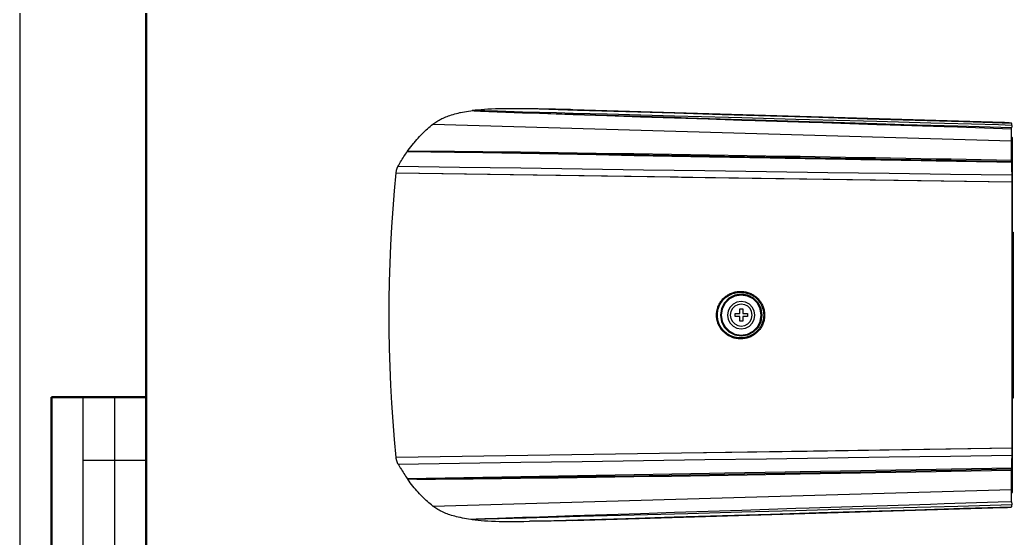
# Model space of a CAD drawing. Header units: millimetres. Extents: x -495897 to 1376592, y -28539 to 470976.
# Drawn here: x 250575 to 266320, y 255488 to 263706 of the extents above; entities that cross this region are included whole.
import ezdxf
from ezdxf.enums import TextEntityAlignment as Align

# ---------------------------------------------------------------- set-up
doc = ezdxf.new("R2010")
doc.units = ezdxf.units.MM
doc.styles.add('XREF1$0$Standard', font='isocpeur.ttf')

# ---------------------------------------------------------------- blocks, each defined once
blk = doc.blocks.new('*U1051')
at = {"lineweight": 50}
for q in [(20, 155), (5, 90)]:
    blk.add_line((5, 155), q, dxfattribs=at)
for p, q in [((10, 155), (10, 90)), ((15, 155), (15, 90)), ((10, 145), (20, 145))]:
    blk.add_line(p, q)
blk.add_lwpolyline([(0, 0), (420, 0), (420, 297), (0, 297)], close=True)
blk.add_lwpolyline([(20, 292), (415, 292), (415, 5), (20, 5)], close=True, dxfattribs=at)
at = {"style": 'XREF1$0$Standard'}
for tag, p in [('СОГЛАСОВАНО_ДАТА2', (14.37, 145.56)), ('СОГЛАСОВАНО_ДАТА3', (19.37, 145.56)), ('СОГЛАСОВАНО_ФАМИЛИЯ2', (14.37, 110.56)), ('СОГЛАСОВАНО_ФАМИЛИЯ3', (19.37, 110.56)), ('СОГЛАСОВАНО_ДОЛЖНОСТЬ2', (14.37, 90.56)), ('СОГЛАСОВАНО_ДОЛЖНОСТЬ3', (19.37, 90.56))]:
    blk.add_attdef(tag, p, '', height=2.5, rotation=90, dxfattribs=at)
for tag, p in [('ВЗАМ_ИНВ_НОМЕР', (19.37, 77.5)), ('ИНВ_N_ПОДЛ', (19.37, 17.5))]:
    blk.add_attdef(tag, text='', height=2.5, rotation=90, dxfattribs=at).set_placement(p, align=Align.CENTER)
blk.add_attdef('ИНВ_ДАТА', text='', height=2.5, rotation=90, dxfattribs=at).set_placement((19.37, 63.83), align=Align.RIGHT)

msp = doc.modelspace()

# ---------------------------------------------------------------- linework, layer by layer
at = {"color": 0}
for p, q in [((257284.644, 262149.484), (257305.314, 262158.61)), ((257305.314, 262158.61), (257326.634, 262167.411)), ((257326.634, 262167.411), (257348.604, 262175.991)), ((257348.604, 262175.991), (257371.354, 262184.428)), ((257371.354, 262184.428), (257391.764, 262191.214)), ((257391.764, 262191.214), (257416.204, 262199.105)), ((257416.204, 262199.105), (257441.294, 262206.801)), ((257441.294, 262206.801), (257467.424, 262213.964)), ((257467.424, 262213.964), (257494.204, 262221.166)), ((257494.204, 262221.166), (257522.284, 262227.77)), ((257522.284, 262227.77), (257551.404, 262234.231)), ((257551.404, 262234.231), (257558.424, 262235.83)), ((257558.424, 262235.83), (257589.104, 262241.94)), ((257589.104, 262241.94), (257620.694, 262247.855)), ((257620.694, 262247.855), (257653.714, 262253.406)), ((257653.714, 262253.406), (257687.774, 262258.58)), ((257687.774, 262258.58), (257723.394, 262263.585)), ((257723.394, 262263.585), (257743.414, 262266.107)), ((257743.284, 262266.107), (257775.914, 262263.585)), ((257809.974, 262264.677), (257743.284, 262266.107)), ((257789.694, 262271.476), (257743.414, 262266.107)), ((257745.104, 262265.925), (257811.534, 262262.896)), ((257775.914, 262263.585), (257809.194, 262261.973)), ((257837.534, 262276.338), (257789.694, 262271.476)), ((257809.194, 262261.973), (257875.884, 262259.139)), ((257877.054, 262262.35), (257809.974, 262264.677)), ((257811.534, 262262.896), (257878.354, 262260.192)), ((257887.324, 262280.602), (257837.534, 262276.338)), ((257875.884, 262259.139), (257942.704, 262256.24)), ((257943.874, 262260.738), (257877.054, 262262.35)), ((257878.354, 262260.192), (258011.994, 262255.551)), ((257939.454, 262284.359), (257887.324, 262280.602)), ((257994.314, 262287.791), (257939.454, 262284.359)), ((257942.704, 262256.24), (258009.524, 262253.718)), ((258010.564, 262258.944), (257943.874, 262260.738)), ((258052.424, 262290.456), (257994.314, 262287.791)), ((258009.524, 262253.718), (258143.164, 262248.544)), ((258144.334, 262255.369), (258010.564, 262258.944)), ((258011.994, 262255.551), (258145.634, 262250.884)), ((258114.954, 262292.796), (258052.424, 262290.456)), ((258174.884, 262294.395), (258114.954, 262292.796)), ((258143.164, 262248.544), (258276.544, 262243.721)), ((258277.974, 262251.794), (258144.334, 262255.369)), ((258145.634, 262250.884), (258279.274, 262246.386)), ((258250.284, 262295.825), (258174.884, 262294.395)), ((258330.104, 262296.553), (258250.284, 262295.825)), ((258276.544, 262243.721), (258410.184, 262238.677)), ((258545.254, 262244.41), (258277.974, 262251.794)), ((258279.274, 262246.386), (258546.554, 262237.624)), ((258416.034, 262296.553), (258330.104, 262296.553)), ((258410.184, 262238.677), (258543.824, 262234.049)), ((258507.164, 262296.007), (258416.034, 262296.553)), ((258598.554, 262294.954), (258507.164, 262296.007)), ((258543.824, 262234.049), (258811.104, 262224.559)), ((258812.794, 262237.26), (258545.254, 262244.41)), ((258546.554, 262237.624), (258813.704, 262228.862)), ((258655.364, 262294.031), (258598.554, 262294.954)), ((258721.014, 262293.524), (258652.114, 262294.031)), ((259416.644, 262271.099), (258652.114, 262294.031)), ((258790.044, 262292.796), (258721.014, 262293.524)), ((258858.814, 262291.743), (258790.044, 262292.796)), ((258811.104, 262224.559), (259078.384, 262215.251)), ((259080.204, 262229.915), (258812.794, 262237.26)), ((258813.704, 262228.862), (259348.264, 262211.663)), ((258927.844, 262290.638), (258858.814, 262291.743)), ((258996.744, 262289.403), (258927.844, 262290.638)), ((259065.514, 262288.116), (258996.744, 262289.403)), ((259134.544, 262286.517), (259065.514, 262288.116)), ((259078.384, 262215.251), (259345.664, 262206.073)), ((259347.484, 262222.765), (259080.204, 262229.915)), ((259166.914, 262285.828), (259134.544, 262286.517)), ((259235.944, 262284.034), (259166.914, 262285.828)), ((259304.714, 262282.071), (259235.944, 262284.034)), ((259341.244, 262280.966), (259304.714, 262282.071)), ((266170.274, 262076.008), (259341.244, 262280.966)), ((259345.664, 262206.073), (259880.354, 262188.003)), ((259882.304, 262208.231), (259347.484, 262222.765)), ((259348.264, 262211.663), (259882.564, 262194.789)), ((260181.044, 262248.167), (259416.644, 262271.099)), ((259880.354, 262188.003), (260414.914, 262170.258)), ((260417.254, 262193.736), (259882.304, 262208.231)), ((259882.564, 262194.789), (260417.254, 262177.954)), ((260945.704, 262225.053), (260181.044, 262248.167)), ((260414.914, 262170.258), (260949.474, 262152.513)), ((260951.944, 262179.202), (260417.254, 262193.736)), ((260417.254, 262177.954), (260951.554, 262161.314)), ((261710.104, 262202.134), (260945.704, 262225.053)), ((260949.474, 262152.513), (261484.034, 262134.989)), ((260951.554, 262161.314), (261165.534, 262154.658)), ((261807.474, 262155.945), (260951.944, 262179.202)), ((261165.534, 262154.658), (262020.544, 262127.969)), ((262474.634, 262179.202), (261710.104, 262202.134)), ((262021.454, 262150.212), (261807.474, 262155.945)), ((263239.034, 262156.127), (262474.634, 262179.202)), ((264003.564, 262133.195), (263239.034, 262156.127)), ((257034.914, 261979.652), (257056.364, 261998.281)), ((257056.364, 261998.281), (257077.684, 262016.572)), ((257077.684, 262016.572), (257099.264, 262034.278)), ((257099.264, 262034.278), (257120.974, 262051.477)), ((257120.974, 262051.477), (257136.184, 262063.125)), ((257120.974, 262051.477), (266295.464, 261787.447)), ((257136.184, 262063.125), (257152.044, 262074.409)), ((257152.044, 262074.409), (257168.424, 262085.55)), ((257168.424, 262085.55), (257185.454, 262096.47)), ((257185.454, 262096.47), (257203.004, 262107.013)), ((257203.004, 262107.013), (257221.074, 262117.426)), ((257221.074, 262117.426), (257239.664, 262127.462)), ((257239.664, 262127.462), (257245.514, 262130.491)), ((257245.514, 262130.491), (257264.754, 262140.176)), ((257264.754, 262140.176), (257284.644, 262149.484)), ((261484.034, 262134.989), (262018.594, 262117.608)), ((262018.594, 262117.608), (262232.704, 262110.588)), ((262020.544, 262127.969), (262234.394, 262121.547)), ((262876.984, 262126.916), (262021.454, 262150.212)), ((262232.704, 262110.588), (263087.714, 262082.846)), ((262234.394, 262121.547), (263089.534, 262095.04)), ((263090.964, 262121.001), (262876.984, 262126.916)), ((263087.714, 262082.846), (263301.564, 262076.008)), ((263089.534, 262095.04), (263303.254, 262088.579)), ((263946.494, 262097.705), (263090.964, 262121.001)), ((263301.564, 262076.008), (264156.834, 262048.448)), ((263303.254, 262088.579), (264158.524, 262062.254)), ((264160.474, 262091.79), (263946.494, 262097.705)), ((264768.094, 262110.081), (264003.564, 262133.195)), ((264156.834, 262048.448), (264370.814, 262041.61)), ((264158.524, 262062.254), (264585.834, 262049.176)), ((265016.264, 262068.494), (264160.474, 262091.79)), ((264370.814, 262041.61), (265225.954, 262014.232)), ((264585.834, 262049.176), (265441.104, 262022.994)), ((265532.494, 262087.149), (264768.094, 262110.081)), ((265230.114, 262062.618), (265016.264, 262068.494)), ((265225.954, 262014.232), (265439.934, 262007.407)), ((266085.644, 262039.14), (265230.114, 262062.618)), ((265439.934, 262007.407), (266295.074, 261980.211)), ((265441.104, 262022.994), (266296.244, 261996.851)), ((266297.154, 262064.035), (265532.494, 262087.149)), ((266299.624, 262033.225), (266085.644, 262039.14)), ((266181.714, 262075.696), (266170.274, 262076.008)), ((266193.414, 262075.137), (266181.714, 262075.696)), ((266204.984, 262074.591), (266193.414, 262075.137)), ((266216.424, 262073.902), (266204.984, 262074.591)), ((266228.124, 262073.161), (266216.424, 262073.902)), ((266238.004, 262072.433), (266228.124, 262073.161)), ((266240.084, 262072.251), (266238.004, 262072.433)), ((266250.354, 262071.562), (266240.084, 262072.251)), ((266258.804, 262070.639), (266250.354, 262071.562)), ((266266.344, 262069.963), (266258.804, 262070.639)), ((266273.234, 262069.04), (266266.344, 262069.963)), ((266279.604, 262068.169), (266273.234, 262069.04)), ((266285.584, 262067.064), (266279.604, 262068.169)), ((266286.884, 262066.882), (266285.584, 262067.064)), ((266287.924, 262066.518), (266286.884, 262066.882)), ((266289.094, 262066.375), (266287.924, 262066.518)), ((266290.264, 262066.193), (266289.094, 262066.375)), ((266291.434, 262065.829), (266290.264, 262066.193)), ((266292.604, 262065.647), (266291.434, 262065.829)), ((266293.644, 262065.283), (266292.604, 262065.647)), ((266294.814, 262064.906), (266293.644, 262065.283)), ((266295.074, 262064.724), (266294.814, 262064.906)), ((266296.244, 262064.412), (266295.074, 262064.724)), ((266295.984, 261995.252), (266296.244, 261996.851)), ((266295.984, 261993.458), (266295.984, 261995.252)), ((266297.154, 262064.035), (266296.244, 262064.412)), ((266297.284, 262064.035), (266297.154, 262064.035)), ((266297.674, 262063.853), (266297.284, 262064.035)), ((266297.934, 262063.853), (266297.674, 262063.853)), ((266298.194, 262063.853), (266297.934, 262063.853)), ((266298.584, 262063.671), (266298.194, 262063.853)), ((266298.844, 262063.489), (266298.584, 262063.671)), ((266299.104, 262063.307), (266298.844, 262063.489)), ((266299.234, 262063.125), (266299.104, 262063.307)), ((266299.364, 262062.943), (266299.234, 262063.125)), ((266299.364, 262062.761), (266299.364, 262062.943)), ((266299.624, 262062.618), (266299.364, 262062.761)), ((266299.624, 262033.225), (266299.624, 262062.618)), ((256886.714, 261831.348), (256907.774, 261854.267)), ((256907.774, 261854.267), (256928.834, 261876.653)), ((256928.834, 261876.653), (256950.024, 261898.48)), ((256950.024, 261898.48), (256971.214, 261919.618)), ((256971.214, 261919.618), (256992.274, 261940.262)), ((256992.274, 261940.262), (257013.594, 261960.126)), ((257013.594, 261960.126), (257034.914, 261979.652)), ((266295.074, 261981.082), (266295.334, 261982.863)), ((266295.074, 261980.211), (266295.074, 261981.082)), ((266295.334, 261965.17), (266295.074, 261980.211)), ((266295.334, 261985.203), (266295.464, 261986.815)), ((266295.334, 261983.604), (266295.334, 261985.203)), ((266295.334, 261982.863), (266295.334, 261983.604)), ((266295.334, 261949.895), (266295.334, 261965.17)), ((266295.334, 261934.854), (266295.334, 261949.895)), ((266295.334, 261919.813), (266295.334, 261934.854)), ((266295.464, 261904.759), (266295.334, 261919.813)), ((266295.464, 261988.414), (266295.594, 261990.208)), ((266295.464, 261986.815), (266295.464, 261988.414)), ((266295.464, 261876.653), (266295.464, 261904.759)), ((266295.464, 261861.43), (266295.464, 261876.653)), ((266295.464, 261829.372), (266295.464, 261861.43)), ((266307.424, 261836.886), (266295.464, 261843.308)), ((266295.594, 261990.208), (266295.854, 261991.859)), ((266295.854, 261991.859), (266295.984, 261993.458)), ((256751.514, 261665.091), (256771.794, 261691.923)), ((256771.794, 261691.923), (256792.334, 261718.482)), ((256792.334, 261718.482), (256813.004, 261744.43)), ((256813.004, 261744.43), (256824.444, 261758.418)), ((256824.444, 261758.418), (256845.244, 261783.326)), ((256845.244, 261783.326), (256866.044, 261807.675)), ((256866.044, 261807.675), (256886.714, 261831.348)), ((266295.464, 261787.447), (266295.464, 261829.372)), ((266295.464, 261756.819), (266295.464, 261787.447)), ((266295.464, 261726.321), (266295.464, 261756.819)), ((266295.464, 261695.862), (266295.464, 261726.321)), ((266295.464, 261665.416), (266295.464, 261695.862)), ((266307.424, 256211.544), (266307.424, 261836.886)), ((256649.594, 261516.917), (256662.854, 261537.509)), ((256662.854, 261537.509), (256676.244, 261557.776)), ((256676.244, 261557.776), (256689.764, 261577.822)), ((256689.764, 261577.822), (256703.154, 261597.725)), ((256703.154, 261597.725), (256716.804, 261617.264)), ((256716.284, 261617.082), (256730.974, 261619.552)), ((256716.804, 261617.082), (256735.394, 261617.953)), ((256735.524, 261616.705), (256716.804, 261617.082)), ((256716.934, 261617.082), (256731.364, 261637.297)), ((256730.974, 261619.552), (256734.094, 261619.734)), ((256731.364, 261637.297), (256751.514, 261665.091)), ((256734.094, 261619.734), (256752.814, 261620.839)), ((256735.394, 261617.953), (256754.114, 261619.24)), ((256754.374, 261616.159), (256735.524, 261616.705)), ((256752.814, 261620.839), (256771.404, 261621.346)), ((256754.114, 261619.24), (256772.704, 261619.37)), ((256773.094, 261615.977), (256754.374, 261616.159)), ((256771.404, 261621.346), (256789.994, 261621.892)), ((256772.704, 261619.37), (256791.294, 261619.37)), ((256791.684, 261615.613), (256773.094, 261615.977)), ((256789.994, 261621.892), (256827.434, 261622.633)), ((256791.294, 261619.37), (256828.734, 261619.552)), ((256829.124, 261614.924), (256791.684, 261615.613)), ((256827.434, 261622.633), (256864.744, 261623.127)), ((256828.734, 261619.552), (256866.174, 261619.552)), ((256866.564, 261614.183), (256829.124, 261614.924)), ((256864.744, 261623.127), (256902.184, 261623.309)), ((256866.174, 261619.552), (256940.924, 261619.24)), ((256941.444, 261612.948), (256866.564, 261614.183)), ((256902.184, 261623.309), (256939.494, 261623.504)), ((256939.494, 261623.504), (257014.374, 261623.686)), ((256940.924, 261619.24), (257015.804, 261618.863)), ((257016.324, 261611.531), (256941.444, 261612.948)), ((257014.374, 261623.686), (257088.994, 261623.686)), ((257015.804, 261618.863), (257165.304, 261617.589)), ((257091.204, 261610.244), (257016.324, 261611.531)), ((257088.994, 261623.686), (257163.874, 261623.504)), ((257166.084, 261608.827), (257091.204, 261610.244)), ((257163.874, 261623.504), (257313.504, 261622.815)), ((257165.304, 261617.589), (257314.934, 261615.977)), ((257315.844, 261606.123), (257166.084, 261608.827)), ((257313.504, 261622.815), (257463.134, 261621.892)), ((257314.934, 261615.977), (257464.694, 261614.183)), ((257465.344, 261603.458), (257315.844, 261606.123)), ((257463.134, 261621.892), (257612.894, 261620.657)), ((257464.694, 261614.183), (257614.324, 261612.402)), ((257615.234, 261600.754), (257465.344, 261603.458)), ((257612.894, 261620.657), (257762.394, 261619.24)), ((257614.324, 261612.402), (257913.714, 261608.268)), ((257914.754, 261595.385), (257615.234, 261600.754)), ((257762.394, 261619.24), (257912.284, 261617.771)), ((257912.284, 261617.771), (258211.544, 261614.378)), ((257913.714, 261608.268), (258212.974, 261604.004)), ((258214.144, 261590.016), (257914.754, 261595.385)), ((258211.544, 261614.378), (258510.934, 261610.79)), ((258212.974, 261604.004), (258512.364, 261599.519)), ((258513.664, 261584.465), (258214.144, 261590.016)), ((258510.934, 261610.79), (258810.324, 261606.851)), ((258512.364, 261599.519), (259111.274, 261590.198)), ((258813.184, 261579.109), (258513.664, 261584.465)), ((258810.324, 261606.851), (259109.584, 261602.73)), ((259112.444, 261573.688), (258813.184, 261579.109)), ((259109.584, 261602.73), (259408.974, 261598.596)), ((259111.274, 261590.198), (259709.924, 261580.526)), ((259711.484, 261562.963), (259112.444, 261573.688)), ((259408.974, 261598.596), (259708.364, 261594.332)), ((259708.364, 261594.332), (260307.144, 261585.154)), ((259709.924, 261580.526), (260308.574, 261570.295)), ((260310.394, 261552.225), (259711.484, 261562.963)), ((260307.144, 261585.154), (260905.924, 261575.846)), ((260308.574, 261570.295), (260548.164, 261566.356)), ((260909.304, 261541.266), (260310.394, 261552.225)), ((260548.164, 261566.356), (261506.264, 261549.703)), ((260905.924, 261575.846), (261504.834, 261566.174)), ((261508.214, 261530.541), (260909.304, 261541.266)), ((261504.834, 261566.174), (262103.484, 261556.307)), ((261506.264, 261549.703), (261745.724, 261545.4)), ((262466.444, 261513.342), (261508.214, 261530.541)), ((261745.724, 261545.4), (262703.564, 261528.383)), ((262103.484, 261556.307), (262702.394, 261546.128)), ((262702.394, 261546.128), (262941.984, 261542.007)), ((262703.564, 261528.383), (262943.284, 261524.067)), ((262941.984, 261542.007), (263899.954, 261525.536)), ((262943.284, 261524.067), (263901.124, 261506.686)), ((263899.954, 261525.536), (264139.674, 261521.233)), ((266295.074, 261508.337), (266295.334, 261538.796)), ((266295.334, 261634.97), (266295.464, 261665.416)), ((266295.334, 261604.511), (266295.334, 261634.97)), ((266295.334, 261573.883), (266295.334, 261604.511)), ((266295.334, 261569.242), (266295.334, 261573.883)), ((266295.334, 261538.796), (266295.334, 261569.242)), ((256558.204, 261360.527), (256560.544, 261365.714)), ((256560.544, 261365.714), (256562.884, 261370.901)), ((256562.884, 261370.901), (256565.224, 261375.945)), ((256565.224, 261375.945), (256567.694, 261380.755)), ((256567.694, 261380.755), (256570.294, 261385.435)), ((256570.294, 261385.435), (256580.044, 261402.452)), ((256570.294, 261385.799), (257543.344, 261371.629)), ((256580.044, 261402.452), (256592.784, 261424.461)), ((256592.784, 261424.461), (256605.914, 261446.34)), ((256605.914, 261446.34), (256610.204, 261453.308)), ((256610.204, 261453.308), (256623.074, 261474.823)), ((256623.074, 261474.823), (256636.334, 261495.961)), ((256636.334, 261495.961), (256649.594, 261516.917)), ((257543.344, 261371.629), (258516.264, 261357.641)), ((262706.164, 261509.026), (262466.444, 261513.342)), ((263664.394, 261491.645), (262706.164, 261509.026)), ((263903.854, 261487.381), (263664.394, 261491.645)), ((263901.124, 261506.686), (264380.434, 261497.937)), ((264862.214, 261470.182), (263903.854, 261487.381)), ((264139.674, 261521.233), (265097.514, 261504.216)), ((264380.434, 261497.937), (265338.274, 261480.179)), ((265101.674, 261465.879), (264862.214, 261470.182)), ((265097.514, 261504.216), (265337.234, 261499.9)), ((266059.904, 261448.68), (265101.674, 261465.879)), ((265337.234, 261499.9), (266295.074, 261482.519)), ((265338.274, 261480.179), (266296.244, 261462.291)), ((266299.624, 261444.364), (266059.904, 261448.68)), ((266295.074, 261482.519), (266295.074, 261508.337)), ((266295.074, 261480.556), (266295.074, 261482.519)), ((266295.074, 261478.398), (266295.074, 261480.556)), ((266295.074, 261476.422), (266295.074, 261478.398)), ((266295.334, 261474.446), (266295.074, 261476.422)), ((266295.334, 261472.301), (266295.334, 261474.446)), ((266295.334, 261470.325), (266295.334, 261472.301)), ((266295.464, 261468.349), (266295.334, 261470.325)), ((266295.594, 261466.425), (266295.464, 261468.349)), ((266295.854, 261465.879), (266295.594, 261466.425)), ((266295.984, 261463.903), (266295.854, 261465.879)), ((266296.244, 261462.291), (266295.984, 261463.903)), ((266299.624, 261296.918), (266299.624, 261444.364)), ((266299.624, 261420.704), (266299.624, 261444.364)), ((266299.624, 261347.462), (266299.624, 261396.719)), ((256513.614, 260996.345), (256539.744, 261281.149)), ((256539.744, 261281.149), (256540.004, 261283.307)), ((256539.744, 261281.149), (265219.064, 261152.189)), ((256539.744, 261281.006), (261008.884, 261214.693)), ((256540.004, 261283.307), (256540.654, 261290.314)), ((256540.654, 261290.314), (256541.824, 261297.1)), ((256541.824, 261297.1), (256542.864, 261304.081)), ((256542.864, 261304.081), (256544.164, 261310.906)), ((256544.164, 261310.906), (256544.294, 261312.154)), ((256544.294, 261312.154), (256545.724, 261318.797)), ((256545.724, 261318.797), (256547.154, 261325.219)), ((256547.154, 261325.219), (256548.714, 261331.498)), ((256548.714, 261331.498), (256550.534, 261337.595)), ((256550.534, 261337.595), (256552.354, 261343.705)), ((256552.354, 261343.705), (256554.044, 261349.438)), ((256554.044, 261349.438), (256556.254, 261354.976)), ((256556.254, 261354.976), (256558.204, 261360.527)), ((258516.264, 261357.641), (259489.184, 261343.705)), ((259489.184, 261343.705), (260462.364, 261329.717)), ((260462.364, 261329.717), (261435.284, 261315.729)), ((261060.884, 261214.004), (266300.274, 261136.407)), ((261435.284, 261315.729), (262408.464, 261301.78)), ((262408.464, 261301.78), (263381.254, 261287.974)), ((263381.254, 261287.974), (264354.304, 261273.986)), ((264354.304, 261273.986), (265327.354, 261260.05)), ((265327.354, 261260.05), (266300.274, 261246.062)), ((266300.534, 261243.54), (266300.534, 261141.958)), ((265219.064, 261152.189), (266300.274, 261136.043)), ((266299.624, 261067.806), (266299.624, 256980.606)), ((266300.014, 261123.524), (266307.424, 261120.495)), ((266300.534, 261140.905), (266300.274, 261140.164)), ((266300.274, 261140.164), (266300.274, 261139.111)), ((266300.274, 261139.111), (266300.274, 261138.383)), ((266300.274, 261138.383), (266300.274, 261137.824)), ((266300.274, 261137.824), (266300.274, 261137.33)), ((266300.274, 261137.33), (266300.274, 261136.589)), ((266300.274, 261136.589), (266300.274, 261136.043)), ((266300.534, 261141.958), (266300.534, 261140.905)), ((256491.254, 260710.41), (256513.614, 260996.345)), ((266299.624, 261037.165), (266307.424, 261036.619)), ((256472.274, 260423.084), (256491.254, 260710.41)), ((256456.674, 260134.809), (256472.274, 260423.084)), ((266307.424, 260339.208), (266319.904, 260339.026)), ((266319.904, 260339.026), (266319.904, 257709.555)), ((256444.844, 259845.507), (256456.674, 260134.809)), ((256436.394, 259555.282), (256444.844, 259845.507)), ((256431.714, 259263.991), (256436.394, 259555.282)), ((261754.564, 259312.728), (261767.044, 259322.751)), ((261767.044, 259322.751), (261780.174, 259332.072)), ((261775.104, 259311.467), (261787.584, 259320.606)), ((261780.174, 259332.072), (261793.694, 259341.029)), ((261787.584, 259320.606), (261800.714, 259329.199)), ((261793.694, 259341.029), (261796.944, 259343.174)), ((261796.944, 259343.174), (261810.984, 259351.416)), ((261800.714, 259329.199), (261803.834, 259330.993)), ((261803.834, 259330.993), (261817.224, 259338.871)), ((261810.984, 259351.416), (261825.154, 259358.943)), ((261817.224, 259338.871), (261831.004, 259346.216)), ((261825.154, 259358.943), (261839.584, 259365.924)), ((261831.004, 259346.216), (261844.914, 259353.028)), ((261839.584, 259365.924), (261854.534, 259372.372)), ((261844.914, 259353.028), (261859.344, 259359.125)), ((261854.534, 259372.372), (261869.484, 259378.105)), ((261859.344, 259359.125), (261873.644, 259364.676)), ((261869.484, 259378.105), (261884.824, 259383.305)), ((261873.644, 259364.676), (261888.464, 259369.694)), ((261884.824, 259383.305), (261900.294, 259387.777)), ((261888.464, 259369.694), (261903.544, 259373.984)), ((261900.294, 259387.777), (261916.154, 259391.547)), ((261903.544, 259373.984), (261918.754, 259377.572)), ((261916.154, 259391.547), (261932.014, 259394.771)), ((261918.754, 259377.572), (261933.964, 259380.614)), ((261932.014, 259394.771), (261935.264, 259395.304)), ((261933.964, 259380.614), (261936.824, 259381.16)), ((261935.264, 259395.304), (261951.384, 259397.631)), ((261936.824, 259381.16), (261952.424, 259383.487)), ((261951.384, 259397.631), (261967.504, 259399.425)), ((261952.424, 259383.487), (261968.024, 259385.099)), ((261967.504, 259399.425), (261983.624, 259400.322)), ((261968.024, 259385.099), (261983.624, 259385.996)), ((261983.624, 259400.322), (261999.744, 259400.686)), ((261983.624, 259385.996), (261999.094, 259386.347)), ((261999.094, 259386.347), (262014.694, 259385.996)), ((261999.744, 259400.686), (262015.864, 259400.322)), ((262014.694, 259385.996), (262030.294, 259385.099)), ((262015.864, 259400.322), (262031.984, 259399.425)), ((262030.294, 259385.099), (262045.764, 259383.487)), ((262031.984, 259399.425), (262048.104, 259397.631)), ((262045.764, 259383.487), (262061.364, 259381.16)), ((262048.104, 259397.631), (262064.224, 259395.304)), ((262061.364, 259381.16), (262064.224, 259380.614)), ((262064.224, 259395.304), (262067.474, 259394.771)), ((262064.224, 259380.614), (262079.694, 259377.572)), ((262067.474, 259394.771), (262083.464, 259391.547)), ((262079.694, 259377.572), (262094.774, 259373.815)), ((262083.464, 259391.547), (262099.194, 259387.608)), ((262094.774, 259373.815), (262109.724, 259369.512)), ((262099.194, 259387.608), (262114.534, 259383.123)), ((262109.724, 259369.512), (262124.414, 259364.676)), ((262114.534, 259383.123), (262130.004, 259378.105)), ((262124.414, 259364.676), (262138.974, 259359.125)), ((262130.004, 259378.105), (262144.954, 259372.372)), ((262138.974, 259359.125), (262153.274, 259353.028)), ((262144.954, 259372.372), (262159.774, 259365.924)), ((262153.274, 259353.028), (262167.314, 259346.216)), ((262159.774, 259365.924), (262174.204, 259358.943)), ((262167.314, 259346.216), (262181.094, 259338.871)), ((262174.204, 259358.943), (262188.374, 259351.416)), ((262181.094, 259338.871), (262194.484, 259330.993)), ((262188.374, 259351.416), (262202.414, 259343.174)), ((262194.484, 259330.993), (262197.604, 259329.199)), ((262197.604, 259329.199), (262210.474, 259320.424)), ((262202.414, 259343.174), (262205.664, 259341.029)), ((262205.664, 259341.029), (262219.184, 259332.072)), ((262210.474, 259320.424), (262222.954, 259311.467)), ((262219.184, 259332.072), (262232.314, 259322.569)), ((262232.314, 259322.569), (262244.794, 259312.728)), ((256430.544, 259024.297), (256431.714, 259263.991)), ((261641.594, 259154.349), (261647.444, 259169.052)), ((261647.444, 259169.052), (261653.814, 259183.56)), ((261653.814, 259183.56), (261660.964, 259197.717)), ((261653.944, 259149.526), (261659.534, 259163.67)), ((261659.534, 259163.67), (261665.774, 259177.463)), ((261660.964, 259197.717), (261668.764, 259211.679)), ((261665.774, 259177.463), (261672.664, 259191.256)), ((261668.764, 259211.679), (261676.954, 259225.303)), ((261672.664, 259191.256), (261680.204, 259204.516)), ((261676.954, 259225.303), (261685.924, 259238.55)), ((261680.204, 259204.516), (261688.264, 259217.776)), ((261685.924, 259238.55), (261695.414, 259251.446)), ((261688.264, 259217.776), (261696.844, 259230.49)), ((261695.414, 259251.446), (261698.664, 259255.58)), ((261696.844, 259230.49), (261705.944, 259243.035)), ((261698.664, 259255.58), (261708.804, 259267.93)), ((261705.944, 259243.035), (261709.064, 259246.792)), ((261708.804, 259267.93), (261719.594, 259279.942)), ((261709.064, 259246.792), (261718.814, 259258.804)), ((261718.814, 259258.804), (261729.214, 259270.27)), ((261719.594, 259279.942), (261730.644, 259291.226)), ((261729.214, 259270.27), (261740.004, 259281.19)), ((261730.644, 259291.226), (261742.344, 259302.146)), ((261740.004, 259281.19), (261751.314, 259291.759)), ((261742.344, 259302.146), (261754.564, 259312.728)), ((261751.314, 259291.759), (261762.884, 259301.795)), ((261762.884, 259301.795), (261775.104, 259311.467)), ((262222.954, 259311.467), (262235.174, 259301.795)), ((262235.174, 259301.795), (262247.004, 259291.759)), ((262244.794, 259312.728), (262257.014, 259302.146)), ((262247.004, 259291.759), (262258.054, 259281.19)), ((262257.014, 259302.146), (262268.714, 259291.226)), ((262258.054, 259281.19), (262268.974, 259270.27)), ((262268.714, 259291.226), (262279.764, 259279.76)), ((262268.974, 259270.27), (262279.244, 259258.804)), ((262279.244, 259258.804), (262289.124, 259246.792)), ((262279.764, 259279.76), (262290.554, 259267.93)), ((262289.124, 259246.792), (262292.114, 259243.035)), ((262290.554, 259267.93), (262300.694, 259255.58)), ((262292.114, 259243.035), (262301.214, 259230.49)), ((262300.694, 259255.58), (262303.814, 259251.446)), ((262301.214, 259230.49), (262309.794, 259217.776)), ((262303.814, 259251.446), (262313.304, 259238.55)), ((262309.794, 259217.776), (262317.984, 259204.516)), ((262313.304, 259238.55), (262322.274, 259225.303)), ((262317.984, 259204.516), (262325.264, 259191.256)), ((262322.274, 259225.303), (262330.464, 259211.679)), ((262325.264, 259191.256), (262332.154, 259177.463)), ((262330.464, 259211.679), (262338.134, 259197.717)), ((262332.154, 259177.463), (262338.394, 259163.67)), ((262338.134, 259197.717), (262345.414, 259183.378)), ((262338.394, 259163.67), (262344.114, 259149.526)), ((262345.414, 259183.378), (262351.784, 259169.052)), ((262351.784, 259169.052), (262357.504, 259154.349)), ((256431.714, 258784.421), (256430.544, 259024.297)), ((261617.934, 259024.297), (261618.324, 259039.884)), ((261618.324, 259008.541), (261617.934, 259024.297)), ((261618.324, 259039.884), (261619.494, 259055.653)), ((261619.494, 258992.772), (261618.324, 259008.541)), ((261619.494, 259055.653), (261621.054, 259071.591)), ((261621.054, 259071.591), (261623.524, 259087.36)), ((261623.524, 259087.36), (261626.644, 259102.934)), ((261626.644, 259102.934), (261627.814, 259108.498)), ((261627.814, 259108.498), (261631.844, 259124.085)), ((261631.194, 259024.297), (261631.584, 259039.351)), ((261631.584, 259009.074), (261631.194, 259024.297)), ((261631.584, 259039.351), (261632.494, 259054.574)), ((261632.494, 258994.02), (261631.584, 259009.074)), ((261631.844, 259124.085), (261636.524, 259139.308)), ((261632.494, 259054.574), (261634.184, 259069.628)), ((261634.184, 259069.628), (261636.524, 259084.851)), ((261636.524, 259139.308), (261641.594, 259154.349)), ((261636.524, 259084.851), (261639.514, 259100.074)), ((261639.514, 259100.074), (261640.684, 259105.443)), ((261640.684, 259105.443), (261644.454, 259120.328)), ((261644.454, 259120.328), (261649.004, 259135.005)), ((261649.004, 259135.005), (261653.944, 259149.526)), ((261912.904, 259048.841), (261986.224, 259048.841)), ((261912.904, 259000.117), (261912.904, 259048.841)), ((261985.964, 259121.927), (262034.714, 259121.927)), ((261985.964, 259048.841), (261985.964, 259121.927)), ((262034.714, 259121.927), (262034.714, 259048.841)), ((262034.714, 259048.841), (262108.034, 259048.841)), ((262108.034, 259048.841), (262108.034, 259000.117)), ((262344.114, 259149.526), (262349.054, 259135.005)), ((262349.054, 259135.005), (262353.344, 259120.328)), ((262353.344, 259120.328), (262357.374, 259105.443)), ((262357.374, 259105.443), (262358.544, 259100.074)), ((262357.504, 259154.349), (262362.704, 259139.308)), ((262358.544, 259100.074), (262361.404, 259084.851)), ((262361.404, 259084.851), (262363.744, 259069.797)), ((262362.704, 259139.308), (262367.384, 259123.903)), ((262363.744, 259069.797), (262365.434, 259054.574)), ((262365.434, 259054.574), (262366.344, 259039.351)), ((262366.344, 259009.074), (262365.434, 258994.02)), ((262366.344, 259039.351), (262366.604, 259024.297)), ((262366.604, 259024.297), (262366.344, 259009.074)), ((262367.384, 259123.903), (262371.284, 259108.498)), ((262371.284, 259108.498), (262372.584, 259103.129)), ((262372.584, 259103.129), (262375.574, 259087.36)), ((262375.574, 259087.36), (262377.914, 259071.591)), ((262377.914, 259071.591), (262379.734, 259055.653)), ((262379.734, 259055.653), (262380.644, 259039.884)), ((262380.774, 259008.541), (262379.734, 258992.772)), ((262380.644, 259039.884), (262381.164, 259024.297)), ((262381.164, 259024.297), (262380.774, 259008.541)), ((261621.054, 258977.003), (261619.494, 258992.772)), ((261623.524, 258961.234), (261621.054, 258977.003)), ((261626.644, 258945.478), (261623.524, 258961.234)), ((261627.814, 258939.927), (261626.644, 258945.478)), ((261631.584, 258924.509), (261627.814, 258939.927)), ((261636.524, 258909.104), (261631.584, 258924.509)), ((261634.184, 258978.797), (261632.494, 258994.02)), ((261636.524, 258963.574), (261634.184, 258978.797)), ((261639.254, 258948.52), (261636.524, 258963.574)), ((261641.594, 258894.063), (261636.524, 258909.104)), ((261640.554, 258942.969), (261639.254, 258948.52)), ((261644.454, 258928.097), (261640.554, 258942.969)), ((261647.444, 258879.373), (261641.594, 258894.063)), ((261648.874, 258913.407), (261644.454, 258928.097)), ((261653.814, 258865.034), (261647.444, 258879.373)), ((261653.944, 258898.899), (261648.874, 258913.407)), ((261660.964, 258850.708), (261653.814, 258865.034)), ((261659.534, 258884.742), (261653.944, 258898.899)), ((261665.774, 258870.949), (261659.534, 258884.742)), ((261668.764, 258836.915), (261660.964, 258850.708)), ((261672.664, 258857.338), (261665.774, 258870.949)), ((261680.204, 258843.896), (261672.664, 258857.338)), ((261985.964, 259000.117), (261912.904, 259000.117)), ((261985.964, 258927.018), (261985.964, 259000.117)), ((262034.714, 258927.018), (261985.964, 258927.018)), ((262034.714, 259000.117), (262034.714, 258927.018)), ((262108.034, 259000.117), (262034.844, 259000.117)), ((262325.264, 258857.156), (262317.984, 258843.896)), ((262332.154, 258870.949), (262325.264, 258857.156)), ((262338.134, 258850.708), (262330.464, 258836.915)), ((262338.394, 258884.742), (262332.154, 258870.949)), ((262345.414, 258865.034), (262338.134, 258850.708)), ((262343.854, 258898.899), (262338.394, 258884.742)), ((262349.054, 258913.407), (262343.854, 258898.899)), ((262351.784, 258879.373), (262345.414, 258865.034)), ((262353.344, 258928.097), (262349.054, 258913.407)), ((262357.504, 258894.063), (262351.784, 258879.373)), ((262357.374, 258942.969), (262353.344, 258928.097)), ((262358.414, 258948.338), (262357.374, 258942.969)), ((262362.704, 258909.104), (262357.504, 258894.063)), ((262361.404, 258963.574), (262358.414, 258948.338)), ((262363.744, 258978.797), (262361.404, 258963.574)), ((262367.384, 258924.509), (262362.704, 258909.104)), ((262365.434, 258994.02), (262363.744, 258978.797)), ((262371.284, 258939.927), (262367.384, 258924.509)), ((262372.584, 258945.478), (262371.284, 258939.927)), ((262375.574, 258961.065), (262372.584, 258945.478)), ((262377.914, 258976.821), (262375.574, 258961.065)), ((262379.734, 258992.772), (262377.914, 258976.821)), ((256436.394, 258493.13), (256431.714, 258784.421)), ((261676.954, 258823.304), (261668.764, 258836.915)), ((261685.924, 258809.862), (261676.954, 258823.304)), ((261688.004, 258830.818), (261680.204, 258843.896)), ((261695.414, 258796.966), (261685.924, 258809.862)), ((261696.584, 258817.922), (261688.004, 258830.818)), ((261698.404, 258793.014), (261695.414, 258796.966)), ((261705.944, 258805.559), (261696.584, 258817.922)), ((261708.804, 258780.664), (261698.404, 258793.014)), ((261708.804, 258801.802), (261705.944, 258805.559)), ((261718.684, 258789.79), (261708.804, 258801.802)), ((261719.334, 258768.652), (261708.804, 258780.664)), ((261729.084, 258778.337), (261718.684, 258789.79)), ((261730.644, 258757.368), (261719.334, 258768.652)), ((261739.874, 258767.404), (261729.084, 258778.337)), ((261742.344, 258746.448), (261730.644, 258757.368)), ((261751.184, 258756.835), (261739.874, 258767.404)), ((261754.304, 258735.866), (261742.344, 258746.448)), ((261762.754, 258746.799), (261751.184, 258756.835)), ((261767.044, 258725.843), (261754.304, 258735.866)), ((261774.974, 258737.127), (261762.754, 258746.799)), ((261780.174, 258716.353), (261767.044, 258725.843)), ((261787.584, 258727.988), (261774.974, 258737.127)), ((261793.564, 258707.383), (261780.174, 258716.353)), ((261800.584, 258719.395), (261787.584, 258727.988)), ((261796.814, 258705.42), (261793.564, 258707.383)), ((261810.594, 258697.178), (261796.814, 258705.42)), ((261803.574, 258717.601), (261800.584, 258719.395)), ((261817.094, 258709.723), (261803.574, 258717.601)), ((261824.894, 258689.651), (261810.594, 258697.178)), ((261830.614, 258702.196), (261817.094, 258709.723)), ((261839.454, 258682.488), (261824.894, 258689.651)), ((261844.784, 258695.566), (261830.614, 258702.196)), ((261858.954, 258689.469), (261844.784, 258695.566)), ((261873.514, 258683.918), (261858.954, 258689.469)), ((262138.844, 258689.3), (262124.284, 258683.736)), ((262153.144, 258695.384), (262138.844, 258689.3)), ((262167.054, 258702.014), (262153.144, 258695.384)), ((262174.074, 258689.469), (262159.514, 258682.306)), ((262180.834, 258709.541), (262167.054, 258702.014)), ((262188.374, 258696.996), (262174.074, 258689.469)), ((262194.354, 258717.25), (262180.834, 258709.541)), ((262202.154, 258705.238), (262188.374, 258696.996)), ((262197.344, 258719.213), (262194.354, 258717.25)), ((262210.214, 258727.819), (262197.344, 258719.213)), ((262205.664, 258707.383), (262202.154, 258705.238)), ((262219.054, 258716.353), (262205.664, 258707.383)), ((262222.954, 258736.945), (262210.214, 258727.819)), ((262232.054, 258725.843), (262219.054, 258716.353)), ((262235.174, 258746.617), (262222.954, 258736.945)), ((262244.794, 258735.697), (262232.054, 258725.843)), ((262246.744, 258756.653), (262235.174, 258746.617)), ((262257.014, 258746.266), (262244.794, 258735.697)), ((262258.054, 258767.222), (262246.744, 258756.653)), ((262268.454, 258757.199), (262257.014, 258746.266)), ((262268.844, 258778.155), (262258.054, 258767.222)), ((262279.764, 258768.652), (262268.454, 258757.199)), ((262279.244, 258789.621), (262268.844, 258778.155)), ((262288.864, 258801.62), (262279.244, 258789.621)), ((262290.294, 258780.482), (262279.764, 258768.652)), ((262292.114, 258805.559), (262288.864, 258801.62)), ((262300.564, 258792.845), (262290.294, 258780.482)), ((262301.214, 258817.922), (262292.114, 258805.559)), ((262303.814, 258796.966), (262300.564, 258792.845)), ((262309.794, 258830.818), (262301.214, 258817.922)), ((262313.304, 258809.862), (262303.814, 258796.966)), ((262317.984, 258843.896), (262309.794, 258830.818)), ((262322.274, 258823.122), (262313.304, 258809.862)), ((262330.464, 258836.915), (262322.274, 258823.122)), ((261854.274, 258676.222), (261839.454, 258682.488)), ((261869.224, 258670.489), (261854.274, 258676.222)), ((261884.564, 258665.289), (261869.224, 258670.489)), ((261888.204, 258678.913), (261873.514, 258683.918)), ((261900.164, 258660.817), (261884.564, 258665.289)), ((261903.154, 258674.61), (261888.204, 258678.913)), ((261915.894, 258657.047), (261900.164, 258660.817)), ((261918.364, 258670.84), (261903.154, 258674.61)), ((261931.624, 258653.823), (261915.894, 258657.047)), ((261933.834, 258667.798), (261918.364, 258670.84)), ((261934.874, 258653.29), (261931.624, 258653.823)), ((261936.694, 258667.447), (261933.834, 258667.798)), ((261950.994, 258650.781), (261934.874, 258653.29)), ((261952.034, 258665.107), (261936.694, 258667.447)), ((261967.114, 258649.169), (261950.994, 258650.781)), ((261967.634, 258663.495), (261952.034, 258665.107)), ((261983.234, 258648.09), (261967.114, 258649.169)), ((261983.234, 258662.429), (261967.634, 258663.495)), ((261998.834, 258662.065), (261983.234, 258662.429)), ((261999.484, 258647.739), (261983.234, 258648.09)), ((262014.434, 258662.429), (261998.834, 258662.065)), ((262015.474, 258648.09), (261999.484, 258647.739)), ((262030.034, 258663.326), (262014.434, 258662.429)), ((262031.724, 258649.169), (262015.474, 258648.09)), ((262045.504, 258664.938), (262030.034, 258663.326)), ((262047.714, 258650.781), (262031.724, 258649.169)), ((262060.974, 258667.265), (262045.504, 258664.938)), ((262063.964, 258653.108), (262047.714, 258650.781)), ((262064.094, 258667.798), (262060.974, 258667.265)), ((262067.344, 258653.654), (262063.964, 258653.108)), ((262079.304, 258670.84), (262064.094, 258667.798)), ((262083.204, 258656.878), (262067.344, 258653.654)), ((262094.514, 258674.61), (262079.304, 258670.84)), ((262099.064, 258660.817), (262083.204, 258656.878)), ((262109.594, 258678.913), (262094.514, 258674.61)), ((262114.404, 258665.107), (262099.064, 258660.817)), ((262124.284, 258683.736), (262109.594, 258678.913)), ((262129.744, 258670.307), (262114.404, 258665.107)), ((262144.954, 258676.04), (262129.744, 258670.307)), ((262159.514, 258682.306), (262144.954, 258676.04)), ((256444.844, 258202.918), (256436.394, 258493.13)), ((256456.674, 257913.603), (256444.844, 258202.918)), ((256472.274, 257625.354), (256456.674, 257913.603)), ((256491.254, 257338.184), (256472.274, 257625.354)), ((266319.904, 257709.555), (266307.424, 257709.191)), ((256513.614, 257052.093), (256491.254, 257338.184)), ((256539.744, 256767.252), (256513.614, 257052.093)), ((266299.624, 257011.247), (266307.424, 257011.962)), ((261060.884, 256834.43), (256539.744, 256767.431)), ((261060.884, 256834.43), (256539.744, 256767.252)), ((266300.274, 256912.178), (261060.884, 256834.43)), ((263053.914, 256864.166), (261060.884, 256834.43)), ((266300.274, 256912.357), (263053.914, 256864.166)), ((265327.354, 256788.389), (266300.274, 256802.363)), ((266300.014, 256925.079), (266307.424, 256928.125)), ((266300.274, 256912.357), (266300.274, 256911.82)), ((266300.274, 256911.82), (266300.274, 256911.283)), ((266300.274, 256911.283), (266300.274, 256909.491)), ((266300.274, 256909.491), (266300.274, 256908.774)), ((266300.274, 256908.774), (266300.274, 256908.239)), ((266300.274, 256908.239), (266300.274, 256907.702)), ((266300.274, 256907.702), (266300.274, 256906.982)), ((266300.274, 256906.982), (266300.534, 256906.445)), ((266300.534, 256906.624), (266300.534, 256805.051)), ((256539.744, 256766.71), (256539.744, 256767.252)), ((256540.524, 256759.547), (256539.744, 256766.71)), ((256541.564, 256752.559), (256540.524, 256759.547)), ((256542.474, 256745.752), (256541.564, 256752.559)), ((256543.774, 256739.126), (256542.474, 256745.752)), ((256544.944, 256732.494), (256543.774, 256739.126)), ((256546.374, 256726.046), (256544.944, 256732.494)), ((256548.064, 256719.776), (256546.374, 256726.046)), ((256549.624, 256713.686), (256548.064, 256719.776)), ((256551.444, 256707.595), (256549.624, 256713.686)), ((256553.394, 256701.684), (256551.444, 256707.595)), ((256555.344, 256695.951), (256553.394, 256701.684)), ((256557.294, 256690.398), (256555.344, 256695.951)), ((256559.634, 256684.844), (256557.294, 256690.398)), ((256560.804, 256682.515), (256559.634, 256684.844)), ((256562.884, 256677.498), (256560.804, 256682.515)), ((256565.354, 256672.485), (256562.884, 256677.498)), ((256567.694, 256667.646), (256565.354, 256672.485)), ((256570.294, 256663.165), (256567.694, 256667.646)), ((256570.294, 256662.808), (257543.344, 256676.782)), ((256570.294, 256663.165), (256580.044, 256646.147)), ((256580.044, 256646.147), (256592.784, 256623.937)), ((257543.344, 256676.782), (258516.264, 256690.755)), ((258516.264, 256690.755), (259489.184, 256704.729)), ((259489.184, 256704.729), (260462.364, 256718.704)), ((260462.364, 256718.704), (261435.284, 256732.678)), ((261435.284, 256732.678), (262408.464, 256746.646)), ((262408.464, 256746.646), (263381.254, 256760.62)), ((263381.254, 256760.62), (264354.304, 256774.595)), ((264354.304, 256774.595), (265327.354, 256788.389)), ((266299.624, 256604.05), (266299.624, 256751.485)), ((266299.624, 256651.879), (266299.624, 256676.245)), ((256592.784, 256623.937), (256605.914, 256602.258)), ((256605.914, 256602.258), (256610.204, 256595.093)), ((256610.204, 256595.093), (256623.074, 256573.594)), ((256623.074, 256573.594), (256636.334, 256552.457)), ((256636.334, 256552.457), (256649.594, 256531.673)), ((256649.594, 256531.673), (256662.854, 256511.072)), ((256662.854, 256511.072), (256676.244, 256490.65)), ((256676.244, 256490.65), (256689.764, 256470.586)), ((259112.444, 256474.708), (259711.484, 256485.454)), ((259711.484, 256485.454), (260310.394, 256496.383)), ((260310.394, 256496.383), (260909.304, 256507.133)), ((260548.164, 256482.23), (261506.264, 256498.713)), ((260909.304, 256507.133), (261508.214, 256517.883)), ((261504.964, 256482.23), (262103.874, 256492.265)), ((261506.264, 256498.713), (261745.724, 256503.009)), ((261508.214, 256517.883), (261747.674, 256522.179)), ((261745.724, 256503.009), (262703.564, 256520.029)), ((261747.674, 256522.179), (262706.164, 256539.556)), ((262103.874, 256492.265), (262702.524, 256502.294)), ((262702.524, 256502.294), (262942.244, 256506.417)), ((262703.564, 256520.029), (262943.284, 256524.331)), ((262706.164, 256539.556), (262945.624, 256543.858)), ((262942.244, 256506.417), (263900.084, 256523.073)), ((262943.284, 256524.331), (263901.124, 256541.708)), ((262945.624, 256543.858), (263903.854, 256561.056)), ((263900.084, 256523.073), (264139.804, 256527.197)), ((263901.124, 256541.708), (264380.434, 256550.485)), ((263903.854, 256561.056), (264143.444, 256565.353)), ((264139.804, 256527.197), (265097.514, 256544.215)), ((264143.444, 256565.353), (265101.674, 256582.551)), ((264380.434, 256550.485), (265338.274, 256568.22)), ((265097.514, 256544.215), (265337.364, 256548.513)), ((265101.674, 256582.551), (265341.394, 256586.853)), ((265337.364, 256548.513), (266295.074, 256565.89)), ((265338.274, 256568.22), (266296.244, 256586.133)), ((265341.394, 256586.853), (266299.624, 256604.05)), ((266295.074, 256572.522), (266295.334, 256574.131)), ((266295.074, 256570.37), (266295.074, 256572.522)), ((266295.074, 256568.398), (266295.074, 256570.37)), ((266295.074, 256566.068), (266295.074, 256568.398)), ((266295.074, 256535.438), (266295.074, 256566.068)), ((266295.334, 256504.981), (266295.074, 256535.438)), ((266295.334, 256578.075), (266295.464, 256580.221)), ((266295.334, 256576.103), (266295.334, 256578.075)), ((266295.334, 256574.131), (266295.334, 256576.103)), ((266295.334, 256474.525), (266295.334, 256504.981)), ((266295.464, 256580.221), (266295.594, 256582.194)), ((266295.594, 256582.194), (266295.854, 256584.166)), ((266295.854, 256584.166), (266296.244, 256586.133)), ((266299.624, 256604.05), (266299.624, 256627.696)), ((256689.764, 256470.586), (256703.154, 256450.879)), ((256703.154, 256450.879), (256716.934, 256431.352)), ((256716.804, 256431.53), (256735.394, 256430.278)), ((256716.804, 256431.53), (256726.294, 256431.53)), ((256723.954, 256421.321), (256716.934, 256431.352)), ((256716.934, 256431.352), (256731.364, 256428.847)), ((256744.234, 256393.374), (256723.954, 256421.321)), ((256726.294, 256431.53), (256735.524, 256431.893)), ((256731.364, 256428.847), (256734.874, 256428.664)), ((256734.874, 256428.664), (256753.464, 256427.591)), ((256735.394, 256430.278), (256753.854, 256429.206)), ((256735.524, 256431.893), (256744.884, 256431.893)), ((256764.384, 256366.147), (256744.234, 256393.374)), ((256744.884, 256431.893), (256754.244, 256432.25)), ((256753.464, 256427.591), (256772.184, 256427.054)), ((256753.854, 256429.206), (256772.704, 256429.206)), ((256754.244, 256432.25), (256773.094, 256432.608)), ((256784.924, 256339.45), (256764.384, 256366.147)), ((256772.184, 256427.054), (256790.774, 256426.517)), ((256772.704, 256429.206), (256791.294, 256429.026)), ((256773.094, 256432.608), (256791.684, 256432.787)), ((256805.334, 256313.474), (256784.924, 256339.45)), ((256790.774, 256426.517), (256828.084, 256425.797)), ((256791.294, 256429.026), (256828.734, 256428.847)), ((256791.684, 256432.787), (256829.124, 256433.502)), ((256828.084, 256425.797), (256865.394, 256425.44)), ((256828.734, 256428.847), (256866.044, 256428.847)), ((256829.124, 256433.502), (256866.564, 256434.217)), ((256865.394, 256425.44), (256902.704, 256425.082)), ((256866.044, 256428.847), (256940.924, 256429.206)), ((256866.564, 256434.217), (256941.444, 256435.474)), ((256902.704, 256425.082), (256940.144, 256424.904)), ((256940.144, 256424.904), (257014.894, 256424.725)), ((256940.924, 256429.206), (257015.804, 256429.741)), ((256941.444, 256435.474), (257016.324, 256436.906)), ((257014.894, 256424.725), (257089.774, 256424.725)), ((257015.804, 256429.741), (257165.304, 256430.993)), ((257016.324, 256436.906), (257091.204, 256438.341)), ((257089.774, 256424.725), (257164.654, 256424.904)), ((257091.204, 256438.341), (257166.084, 256439.593)), ((257164.654, 256424.904), (257314.284, 256425.619)), ((257165.304, 256430.993), (257314.934, 256432.43)), ((257166.084, 256439.593), (257315.844, 256442.28)), ((257314.284, 256425.619), (257463.784, 256426.697)), ((257314.934, 256432.43), (257464.694, 256434.217)), ((257315.844, 256442.28), (257465.344, 256444.968)), ((257463.784, 256426.697), (257613.414, 256427.949)), ((257464.694, 256434.217), (257614.324, 256436.011)), ((257465.344, 256444.968), (257615.234, 256447.655)), ((257613.414, 256427.949), (257763.174, 256429.206)), ((257614.324, 256436.011), (257913.714, 256440.13)), ((257615.234, 256447.655), (257914.754, 256453.209)), ((257763.174, 256429.206), (257912.674, 256430.815)), ((257912.674, 256430.815), (258212.064, 256434.039)), ((257913.714, 256440.13), (258212.974, 256444.431)), ((257914.754, 256453.209), (258214.144, 256458.584)), ((258212.064, 256434.039), (258511.454, 256437.804)), ((258212.974, 256444.431), (258512.364, 256448.911)), ((258214.144, 256458.584), (258513.664, 256463.959)), ((258511.454, 256437.804), (258810.844, 256441.565)), ((258512.364, 256448.911), (259111.014, 256458.226)), ((258513.664, 256463.959), (258813.184, 256469.334)), ((258810.844, 256441.565), (259110.234, 256445.683)), ((258813.184, 256469.334), (259112.444, 256474.708)), ((259110.234, 256445.683), (259409.494, 256449.805)), ((259111.014, 256458.226), (259709.924, 256468.077)), ((259409.494, 256449.805), (259708.884, 256454.281)), ((259708.884, 256454.281), (260307.534, 256463.244)), ((259709.924, 256468.077), (260308.574, 256478.112)), ((260307.534, 256463.244), (260906.314, 256472.558)), ((260308.574, 256478.112), (260548.164, 256482.23)), ((260906.314, 256472.558), (261504.964, 256482.23)), ((266295.334, 256444.074), (266295.334, 256474.525)), ((266295.334, 256413.617), (266295.334, 256444.074)), ((266295.334, 256382.987), (266295.334, 256413.617)), ((266295.464, 256352.53), (266295.334, 256382.987)), ((266295.464, 256326.554), (266295.464, 256352.53)), ((256825.874, 256288.036), (256805.334, 256313.474)), ((256846.674, 256263.317), (256825.874, 256288.036)), ((256867.474, 256239.129), (256846.674, 256263.317)), ((256888.144, 256215.662), (256867.474, 256239.129)), ((256909.204, 256192.732), (256888.144, 256215.662)), ((256930.264, 256170.338), (256909.204, 256192.732)), ((256951.454, 256148.485), (256930.264, 256170.338)), ((257120.974, 255997.106), (266295.464, 256261.165)), ((266295.464, 256295.919), (266295.464, 256326.554)), ((266295.464, 256261.165), (266295.464, 256295.919)), ((266295.464, 256217.635), (266295.464, 256261.165)), ((266295.464, 256202.408), (266295.464, 256217.635)), ((266295.464, 256205.091), (266307.424, 256211.544)), ((266295.464, 256186.999), (266295.464, 256202.408)), ((266295.464, 256171.594), (266295.464, 256186.999)), ((266295.464, 256156.364), (266295.464, 256171.594)), ((256972.644, 256127.343), (256951.454, 256148.485)), ((256993.964, 256106.742), (256972.644, 256127.343)), ((257015.414, 256086.678), (256993.964, 256106.742)), ((257035.174, 256068.764), (257015.414, 256086.678)), ((257056.624, 256049.954), (257035.174, 256068.764)), ((257077.944, 256031.68), (257056.624, 256049.954)), ((257099.394, 256014.125), (257077.944, 256031.68)), ((257120.974, 255997.106), (257099.394, 256014.125)), ((265012.494, 256023.441), (264157.224, 255996.389)), ((265226.214, 256030.247), (265012.494, 256023.441)), ((266081.354, 256057.477), (265226.214, 256030.247)), ((266299.624, 256015.2), (265443.964, 255991.731)), ((266295.074, 256064.106), (266081.354, 256057.477)), ((266295.074, 256064.106), (266295.334, 256076.825)), ((266295.334, 256110.323), (266295.464, 256125.554)), ((266295.334, 256094.918), (266295.334, 256110.323)), ((266295.334, 256092.231), (266295.334, 256094.918)), ((266295.334, 256076.825), (266295.334, 256092.231)), ((266295.464, 256140.959), (266295.464, 256156.364)), ((266295.464, 256125.554), (266295.464, 256140.959)), ((266299.624, 255985.82), (266299.624, 256015.2)), ((257136.184, 255985.461), (257120.974, 255996.927)), ((257152.044, 255973.996), (257136.184, 255985.461)), ((257168.554, 255962.889), (257152.044, 255973.996)), ((257185.454, 255951.961), (257168.554, 255962.889)), ((257203.004, 255941.391), (257185.454, 255951.961)), ((257221.074, 255931.001), (257203.004, 255941.391)), ((257239.664, 255920.969), (257221.074, 255931.001)), ((257245.514, 255918.103), (257239.664, 255920.969)), ((257264.754, 255908.428), (257245.514, 255918.103)), ((257284.644, 255898.934), (257264.754, 255908.428)), ((257305.314, 255889.977), (257284.644, 255898.934)), ((257326.634, 255881.02), (257305.314, 255889.977)), ((257348.604, 255872.421), (257326.634, 255881.02)), ((257371.614, 255864.18), (257348.604, 255872.421)), ((257391.764, 255857.015), (257371.614, 255864.18)), ((257416.334, 255849.311), (257391.764, 255857.015)), ((259341.244, 255767.442), (266170.274, 255972.384)), ((259881.004, 255858.09), (259346.574, 255840.354)), ((260415.564, 255875.824), (259881.004, 255858.09)), ((261166.054, 255875.108), (260310.394, 255851.82)), ((260950.124, 255893.201), (260415.564, 255875.824)), ((261484.554, 255910.578), (260950.124, 255893.201)), ((262021.584, 255898.396), (261166.054, 255875.108)), ((262019.114, 255927.776), (261484.554, 255910.578)), ((261710.624, 255846.266), (262475.024, 255869.375)), ((262874.384, 255955.365), (262019.114, 255927.776)), ((262877.244, 255921.686), (262021.584, 255898.396)), ((262475.024, 255869.375), (263239.424, 255892.306)), ((263088.234, 255962.173), (262874.384, 255955.365)), ((263732.774, 255944.975), (262877.244, 255921.686)), ((263943.244, 255989.403), (263088.234, 255962.173)), ((263239.424, 255892.306), (264003.824, 255915.236)), ((264588.434, 255968.263), (263732.774, 255944.975)), ((264157.224, 255996.389), (263943.244, 255989.403)), ((264003.824, 255915.236), (264768.224, 255938.346)), ((265443.964, 255991.731), (264588.434, 255968.263)), ((264768.224, 255938.346), (265532.754, 255961.277)), ((265532.754, 255961.277), (266297.154, 255984.386)), ((266170.274, 255972.384), (266175.474, 255972.562)), ((266175.474, 255972.562), (266188.344, 255973.101)), ((266188.344, 255973.101), (266201.084, 255973.638)), ((266201.084, 255973.638), (266213.824, 255974.354)), ((266213.824, 255974.354), (266220.194, 255974.713)), ((266220.194, 255974.713), (266232.284, 255975.429)), ((266232.284, 255975.429), (266242.684, 255976.325)), ((266242.684, 255976.325), (266252.304, 255977.22)), ((266252.304, 255977.22), (266261.794, 255978.116)), ((266261.794, 255978.116), (266271.804, 255979.371)), ((266271.804, 255979.371), (266281.164, 255980.624)), ((266281.164, 255980.624), (266284.024, 255981.162)), ((266284.024, 255981.162), (266287.404, 255981.699)), ((266287.404, 255981.699), (266290.264, 255982.237)), ((266290.264, 255982.237), (266292.864, 255982.774)), ((266292.864, 255982.774), (266294.944, 255983.49)), ((266294.944, 255983.49), (266296.894, 255984.386)), ((266296.894, 255984.386), (266297.284, 255984.386)), ((266297.284, 255984.386), (266297.414, 255984.565)), ((266297.414, 255984.565), (266297.804, 255984.565)), ((266297.804, 255984.565), (266297.934, 255984.745)), ((266297.934, 255984.745), (266298.194, 255984.745)), ((266298.194, 255984.745), (266298.584, 255984.924)), ((266298.584, 255984.924), (266298.714, 255985.104)), ((266298.714, 255985.104), (266299.104, 255985.104)), ((266299.104, 255985.104), (266299.234, 255985.461)), ((266299.234, 255985.461), (266299.364, 255985.64)), ((266299.364, 255985.64), (266299.364, 255985.82)), ((257441.424, 255841.608), (257416.334, 255849.311)), ((257467.554, 255834.443), (257441.424, 255841.608)), ((257494.464, 255827.276), (257467.554, 255834.443)), ((257522.414, 255820.648), (257494.464, 255827.276)), ((257551.534, 255814.199), (257522.414, 255820.648)), ((257558.554, 255812.587), (257551.534, 255814.199)), ((257589.364, 255806.495), (257558.554, 255812.587)), ((257621.084, 255800.584), (257589.364, 255806.495)), ((257653.844, 255795.031), (257621.084, 255800.584)), ((257688.164, 255789.836), (257653.844, 255795.031)), ((257723.784, 255784.819), (257688.164, 255789.836)), ((257743.804, 255782.311), (257723.784, 255784.819)), ((258599.464, 255805.42), (257743.804, 255782.311)), ((257803.474, 255785.894), (257743.804, 255782.311)), ((257743.804, 255782.311), (257789.824, 255776.937)), ((257789.824, 255776.937), (257837.794, 255772.1)), ((257809.974, 255786.074), (257803.474, 255785.894)), ((257876.794, 255788.94), (257809.974, 255786.074)), ((257837.794, 255772.1), (257887.714, 255767.801)), ((257943.614, 255791.448), (257876.794, 255788.94)), ((257887.714, 255767.801), (257939.584, 255764.039)), ((257939.584, 255764.039), (257994.444, 255760.635)), ((258010.434, 255793.955), (257943.614, 255791.448)), ((257994.444, 255760.635), (258052.684, 255757.947)), ((258143.814, 255798.972), (258010.434, 255793.955)), ((258052.684, 255757.947), (258114.954, 255755.618)), ((258114.954, 255755.618), (258174.104, 255754.006)), ((258277.454, 255803.808), (258143.814, 255798.972)), ((258174.104, 255754.006), (258249.114, 255752.573)), ((258249.114, 255752.573), (258328.934, 255751.856)), ((258544.734, 255813.124), (258277.454, 255803.808)), ((258328.934, 255751.856), (258414.214, 255751.856)), ((258414.214, 255751.856), (258470.894, 255752.036)), ((258470.894, 255752.036), (258562.154, 255752.931)), ((258812.014, 255822.26), (258544.734, 255813.124)), ((258562.154, 255752.931), (258653.154, 255754.364)), ((259454.994, 255828.71), (258599.464, 255805.42)), ((258653.154, 255754.364), (259417.554, 255777.295)), ((258721.924, 255754.902), (258653.154, 255754.364)), ((258790.694, 255755.798), (258721.924, 255754.902)), ((258859.594, 255756.693), (258790.694, 255755.798)), ((259079.294, 255831.397), (258812.014, 255822.26)), ((258928.364, 255757.769), (258859.594, 255756.693)), ((258997.134, 255759.022), (258928.364, 255757.769)), ((259065.904, 255760.456), (258997.134, 255759.022)), ((259134.674, 255761.888), (259065.904, 255760.456)), ((259346.574, 255840.354), (259079.294, 255831.397)), ((259167.174, 255762.784), (259134.674, 255761.888)), ((259235.944, 255764.575), (259167.174, 255762.784)), ((259304.714, 255766.367), (259235.944, 255764.575)), ((259341.244, 255767.442), (259304.714, 255766.367)), ((259417.554, 255777.295), (260181.824, 255800.405)), ((260310.394, 255851.82), (259454.994, 255828.71)), ((260181.824, 255800.405), (260946.224, 255823.335)), ((260946.224, 255823.335), (261710.624, 255846.266))]:
    msp.add_line(p, q, dxfattribs=at)
for points in [[(266299.624, 262033.225), (266298.974, 262025.932), (266298.194, 262018.665), (266297.544, 262011.411), (266296.894, 262004.144), (266296.244, 261996.851)], [(266296.244, 261462.291), (266296.894, 261458.742), (266297.544, 261455.193), (266298.194, 261451.605), (266298.974, 261448.004), (266299.624, 261444.364)], [(266299.624, 261296.918), (266299.624, 261288.546), (266299.624, 261280.161), (266299.754, 261271.75), (266299.884, 261263.3), (266300.144, 261254.824)], [(266300.144, 261254.824), (266300.144, 261253.199), (266300.144, 261251.535), (266300.274, 261249.845), (266300.274, 261248.142), (266300.274, 261246.426)], [(266300.534, 261243.54), (266300.404, 261244.086), (266300.404, 261244.632), (266300.274, 261245.204), (266300.274, 261245.789), (266300.274, 261246.426)], [(266300.014, 261124.577), (266299.884, 261113.28), (266299.754, 261101.931), (266299.624, 261090.569), (266299.624, 261079.194), (266299.624, 261067.806)], [(266300.274, 261136.043), (266300.274, 261133.781), (266300.144, 261131.519), (266300.144, 261129.231), (266300.014, 261126.917), (266300.014, 261124.577)], [(262010.534, 259354.991), (261905.884, 259338.13), (261815.144, 259291.161), (261743.644, 259219.57), (261696.714, 259128.791), (261679.814, 259024.297)], [(262010.534, 259341.211), (261910.304, 259325.052), (261823.204, 259280.059), (261754.564, 259211.458), (261709.584, 259124.462), (261693.464, 259024.297)], [(262341.254, 259024.297), (262324.354, 259128.791), (262277.424, 259219.57), (262205.794, 259291.161), (262115.054, 259338.13), (262010.534, 259354.991)], [(262327.214, 259024.297), (262311.094, 259124.462), (262266.114, 259211.458), (262197.474, 259280.059), (262110.634, 259325.052), (262010.534, 259341.211)], [(262010.534, 259241.059), (261942.024, 259230.022), (261882.484, 259199.29), (261835.554, 259152.412), (261804.744, 259092.95), (261793.694, 259024.479)], [(262010.534, 259197.717), (261955.674, 259188.877), (261908.094, 259164.281), (261870.524, 259126.776), (261845.954, 259079.222), (261837.114, 259024.479)], [(262227.114, 259024.479), (262216.064, 259092.95), (262185.254, 259152.412), (262138.324, 259199.29), (262078.914, 259230.022), (262010.534, 259241.059)], [(262183.564, 259024.479), (262174.724, 259079.222), (262150.154, 259126.776), (262112.714, 259164.281), (262065.264, 259188.877), (262010.534, 259197.717)], [(261679.814, 259024.297), (261696.714, 258919.738), (261743.644, 258828.959), (261815.144, 258757.381), (261905.884, 258710.451), (262010.534, 258693.603)], [(261693.464, 259024.297), (261709.584, 258924.067), (261754.564, 258837.058), (261823.204, 258768.483), (261910.304, 258723.529), (262010.534, 258707.383)], [(261793.694, 259024.479), (261804.744, 258956.073), (261835.554, 258896.624), (261882.484, 258849.72), (261942.024, 258818.949), (262010.534, 258807.899)], [(261837.114, 259024.479), (261845.954, 258969.723), (261870.524, 258922.169), (261908.094, 258884.677), (261955.674, 258860.081), (262010.534, 258851.241)], [(262010.534, 258807.899), (262078.914, 258818.949), (262138.324, 258849.72), (262185.254, 258896.624), (262216.064, 258956.073), (262227.114, 259024.479)], [(262010.534, 258851.241), (262065.264, 258860.081), (262112.714, 258884.677), (262150.154, 258922.169), (262174.724, 258969.723), (262183.564, 259024.479)], [(262010.534, 258693.603), (262115.054, 258710.451), (262205.794, 258757.381), (262277.424, 258828.946), (262324.354, 258919.738), (262341.254, 259024.297)], [(262010.534, 258707.383), (262110.634, 258723.529), (262197.474, 258768.483), (262266.114, 258837.058), (262311.094, 258924.067), (262327.214, 259024.297)], [(266299.624, 256980.606), (266299.624, 256966.956), (266299.754, 256953.306), (266299.884, 256939.656), (266300.014, 256926.007), (266300.274, 256912.357)], [(266300.274, 256802.005), (266300.014, 256791.902), (266299.884, 256781.797), (266299.624, 256771.693), (266299.624, 256761.59), (266299.624, 256751.485)], [(266300.274, 256802.005), (266300.274, 256802.631), (266300.274, 256803.231), (266300.404, 256803.823), (266300.404, 256804.423), (266300.534, 256805.051)], [(266299.624, 256604.05), (266298.844, 256600.485), (266298.194, 256596.893), (266297.544, 256593.292), (266296.894, 256589.698), (266296.244, 256586.133)], [(256716.804, 256431.53), (256716.674, 256431.53), (256716.544, 256431.53), (256716.414, 256431.53), (256716.284, 256431.53), (256716.284, 256431.53)], [(266295.074, 256064.106), (266295.984, 256054.325), (266296.894, 256044.543), (266297.674, 256034.762), (266298.584, 256024.981), (266299.624, 256015.2)]]:
    msp.add_lwpolyline(points, dxfattribs=at)

# ---------------------------------------------------------------- block references
at = {"color": 7, "transparency": 33554687, "xscale": 100, "yscale": 100, "zscale": 100}
msp.add_blockref('*U1051', (250575.074, 242223.716), dxfattribs=at)

doc.saveas('drawing.dxf')
